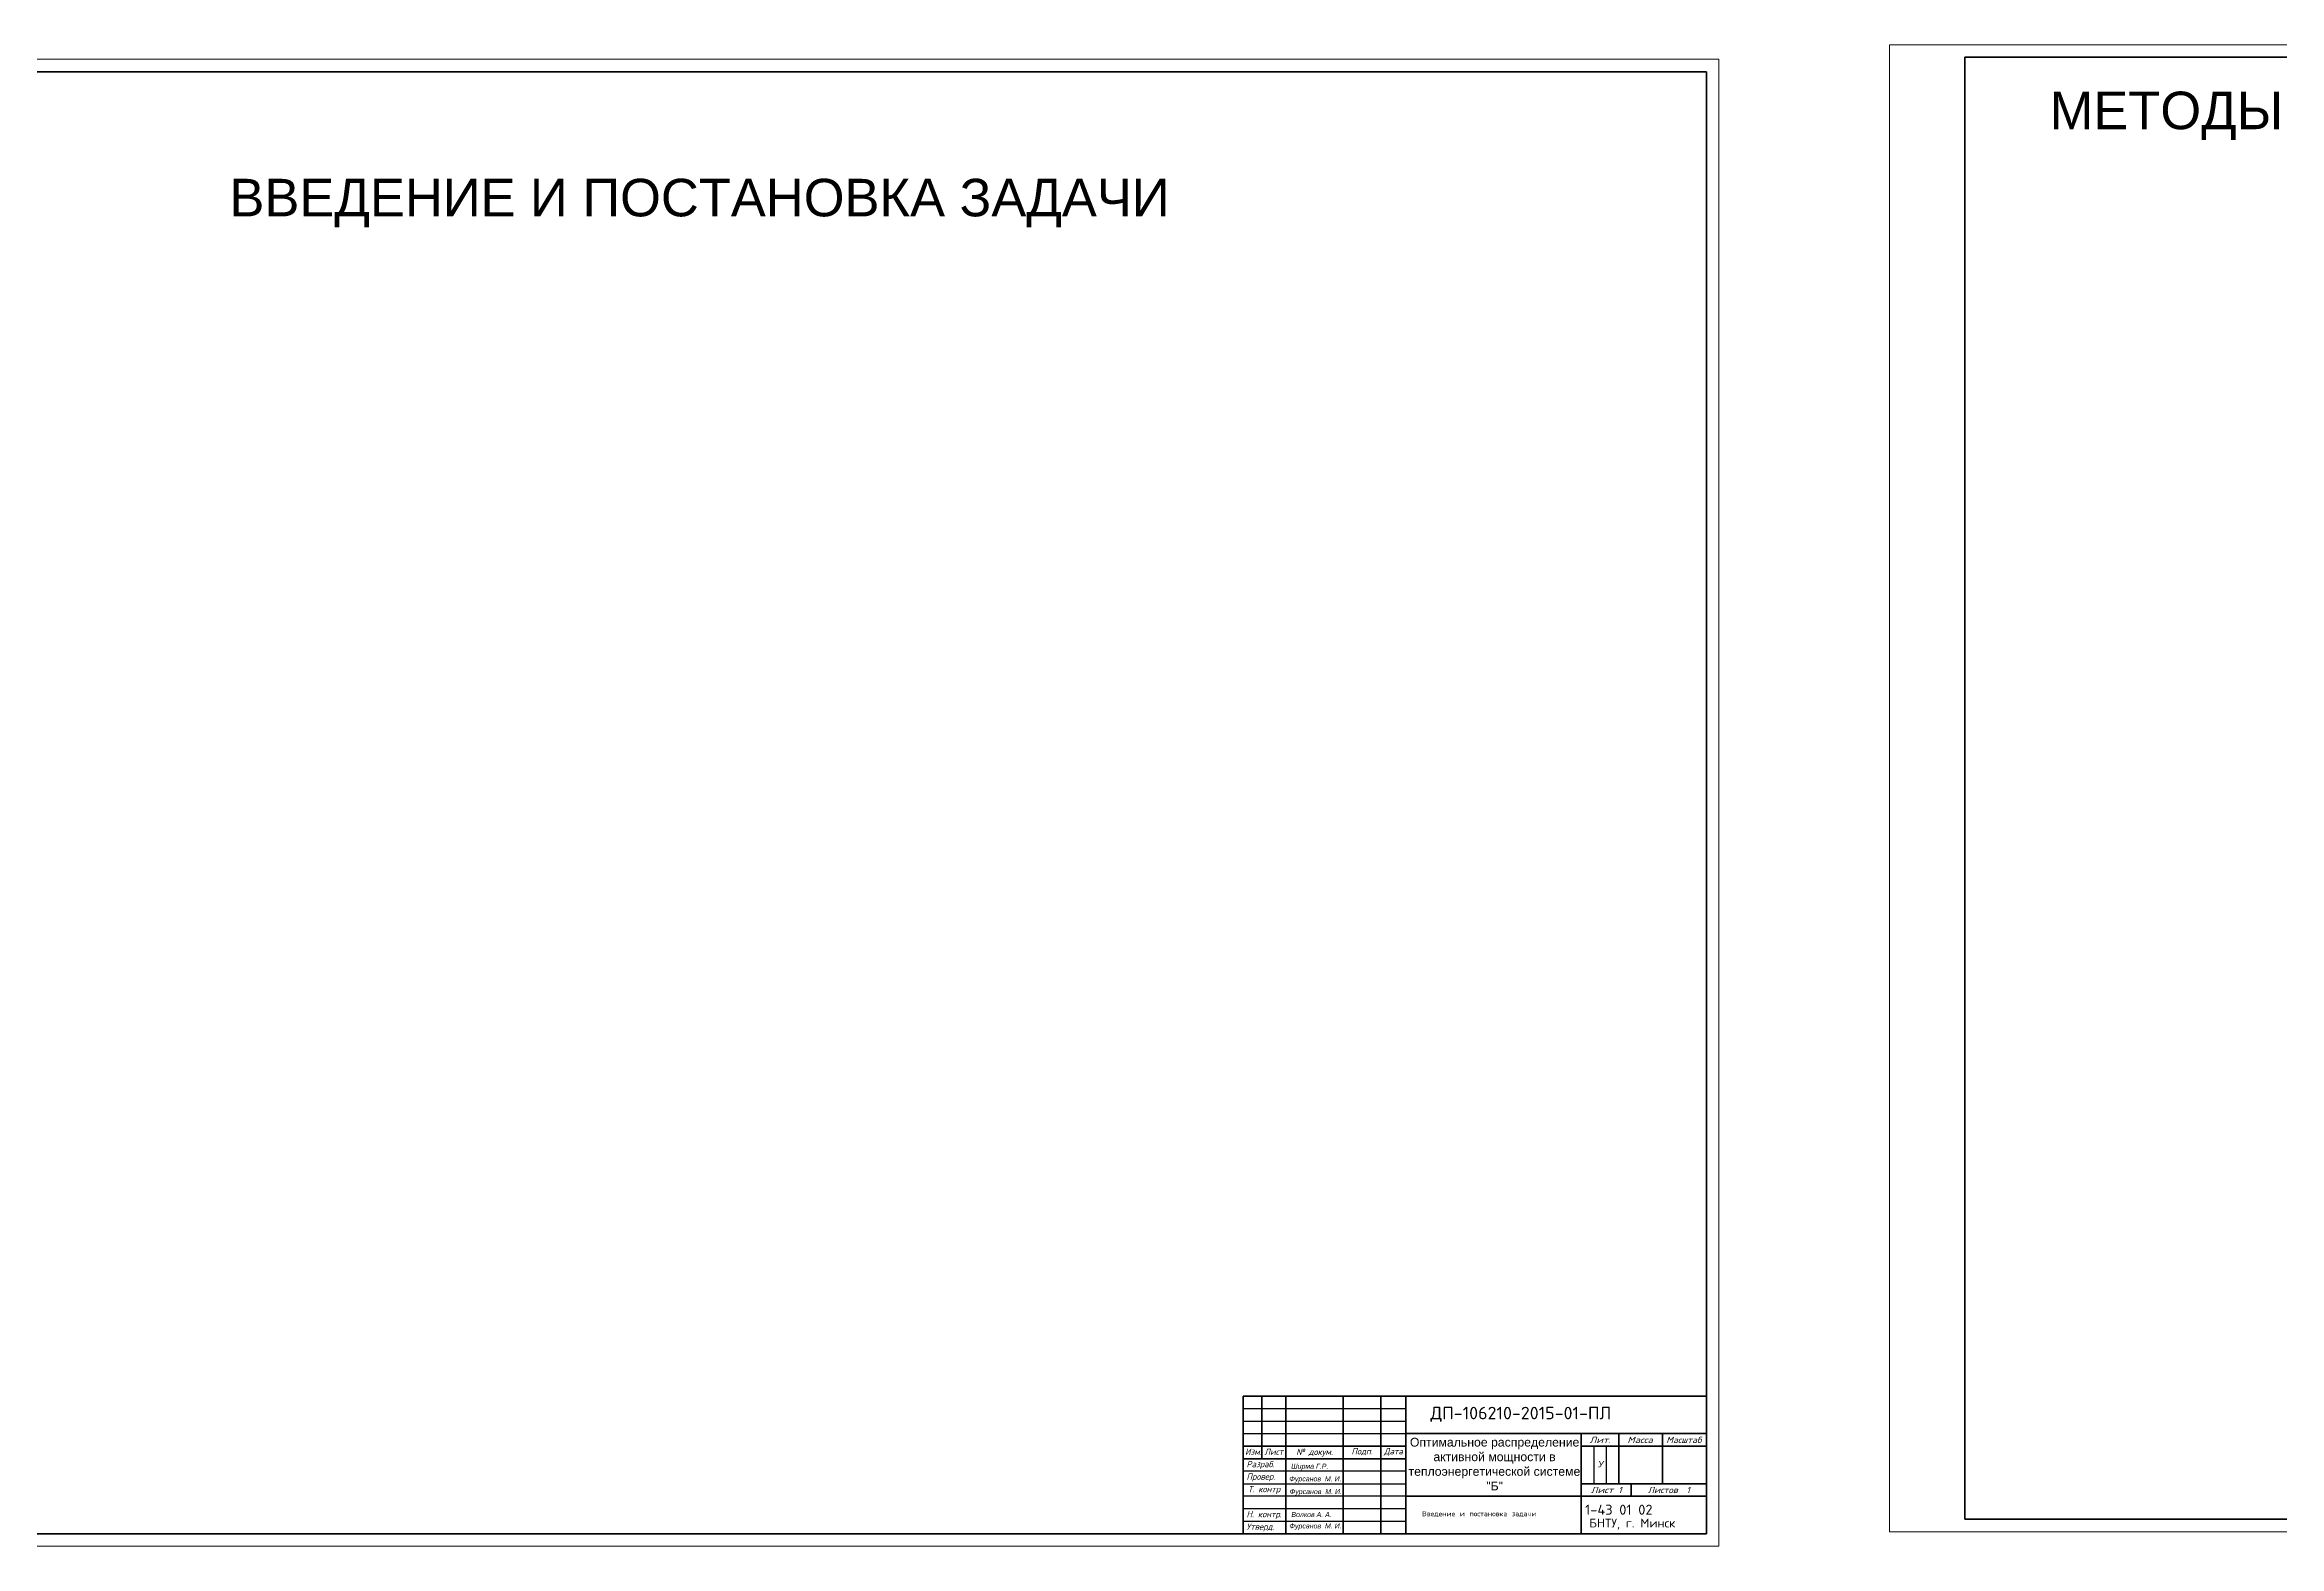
# Model space of a CAD drawing. Header units: millimetres. Extents: x 31864 to 38981, y -7739 to -6115.
# Drawn here: x 32755 to 33648, y -7736 to -7136 of the extents above; entities that cross this region are included whole.
import ezdxf

# ---------------------------------------------------------------- set-up
doc = ezdxf.new("R2010")
doc.units = ezdxf.units.MM
doc.layers.add('6', color=5, linetype='Continuous')
doc.styles.get("Standard").update_dxf_attribs({"font": 'txt.shx', "height": 25})
doc.styles.add('Standart', font='txt.shx', dxfattribs={"width": 0.75, "height": 2.5})
doc.styles.add('STYLE1', font='romans.shx')

msp = doc.modelspace()

# ---------------------------------------------------------------- linework, layer by layer
at = {"lineweight": 9}
for p, q in [((34333.06, -7136.16), (33492.06, -7136.16)), ((33492.06, -7136.16), (33492.06, -7730.16)), ((33423.9, -7141.99), (32582.9, -7141.99)), ((33423.9, -7735.99), (33423.9, -7141.99)), ((32582.9, -7735.99), (33423.9, -7735.99)), ((33492.06, -7730.16), (34333.06, -7730.16))]:
    msp.add_line(p, q, dxfattribs=at)
at = {"lineweight": 100}
for p, q in [((33418.9, -7146.99), (32612.9, -7146.99)), ((33418.9, -7730.99), (33418.9, -7146.99)), ((34328.06, -7141.16), (33522.06, -7141.16)), ((33241.42, -7675.99), (33241.42, -7700.99)), ((33418.9, -7690.99), (33298.9, -7690.99)), ((33418.9, -7715.99), (33298.9, -7715.99)), ((33388.9, -7710.99), (33388.9, -7715.99)), ((33522.06, -7725.19), (34328.06, -7725.16)), ((32612.9, -7731.02), (33418.9, -7730.99))]:
    msp.add_line(p, q, dxfattribs=at)
at = {"lineweight": 100, "ltscale": 0.3}
msp.add_line((33522.06, -7141.16), (33522.06, -7725.19), dxfattribs=at)
at = {"lineweight": 30}
for p, q in [((33233.9, -7690.99), (33298.9, -7690.99)), ((33373.9, -7695.99), (33373.9, -7710.99)), ((33378.9, -7695.99), (33378.9, -7710.99)), ((33298.9, -7715.99), (33233.9, -7715.99))]:
    msp.add_line(p, q, dxfattribs=at)
msp.add_line((33373.91, -7695.99), (33379.03, -7695.99))
at = {"lineweight": 100}
for points in [[(33233.9, -7675.99), (33418.9, -7675.99), (33418.9, -7730.99), (33233.9, -7730.99), (33233.9, -7675.99)], [(33250.9, -7675.99), (33250.9, -7730.99)], [(33273.9, -7730.99), (33273.9, -7675.99)], [(33288.9, -7675.99), (33288.9, -7730.99)], [(33298.9, -7675.99), (33298.9, -7730.99)], [(33368.9, -7690.99), (33368.9, -7730.99)], [(33383.9, -7690.99), (33383.9, -7710.99)], [(33401.4, -7710.99), (33401.4, -7690.99)], [(33298.9, -7695.99), (33233.9, -7695.99)], [(33233.9, -7700.99), (33298.92, -7700.99)], [(33368.9, -7695.99), (33418.9, -7695.99)], [(33368.9, -7710.99), (33418.9, -7710.99)]]:
    msp.add_lwpolyline(points, dxfattribs=at)
at = {"lineweight": 30}
for points in [[(33233.9, -7680.99), (33298.9, -7680.99)], [(33233.9, -7685.99), (33298.9, -7685.99)], [(33298.9, -7705.99), (33233.9, -7705.99)], [(33233.9, -7710.99), (33298.9, -7710.99)], [(33298.9, -7720.99), (33233.9, -7720.99), (33233.9, -7725.99), (33298.9, -7725.99)]]:
    msp.add_lwpolyline(points, dxfattribs=at)

# ---------------------------------------------------------------- texts
at = {"char_height": 15, "attachment_point": 1, "line_spacing_factor": 0.6, "style": 'Standart'}
for s, heights, insert in [('\\pi14.751;{\\fArial|b0|i0|c204|p34;\\W1;МЕТОДЫ РАСПРЕДЕЛЕНИЯ АКТИВНЫХ И РЕАКТИВНЫХ НАГРУЗОК \\P\\pi264.79;ЭНЕРГОСИСТЕМЫ \\H2.5403x; \\H0.39365x;\\P\\pi209.97;( АНАЛИТИЧЕСКИЕ МЕТОДЫ)\\H2.8413x; }', [127.49], (33541.22, -7154.92)), ('\\pi174.28;{\\fArial|b0|i0|c204|p34;\\W1;ВВЕДЕНИЕ И ПОСТАНОВКА ЗАДАЧИ}', [31.31], (32654.77, -7189.74))]:
    msp.add_mtext_dynamic_manual_height_columns(s, width=720.8731, gutter_width=401.51, heights=heights, dxfattribs=dict(at, insert=insert))
at = {"style": 'Standart'}
for s, width, heights, insert, char_height, attachment_point in [('\\pi0.49831;{\\fArial|b0|i0|c204|p34;\\W1;Оптимальное распределение \\P\\pi9.8798;активной мощности в \\P\\pi-0.044839;теплоэнергетической системе \\P\\pi30.998;"Б"}', 68.2224, [22.93], (33300, -7713.65), 3.5, 7), ('\\pi3.2027;{\\W1;Введение и постановка задачи}', 61.4055, [0], (33302.12, -7721.99), 2, 1)]:
    msp.add_mtext_dynamic_manual_height_columns(s, width=width, gutter_width=12.5, heights=heights, dxfattribs=dict(at, insert=insert, char_height=char_height, attachment_point=attachment_point))
at = {"color": 7, "linetype": 'Continuous', "char_height": 2.5}
for s, insert, width, attachment_point in [('{\\fISOCPEUR|b0|i1|c204|p34;\\W1.2;Лит.}', (33376.4, -7693.49), 15, 5), ('{\\fISOCPEUR|b0|i1|c204|p34;\\W1.2;Масса}', (33392.4, -7693.49), 17, 5), ('{\\fISOCPEUR|b0|i1|c204|p34;\\W1.1;Масштаб}', (33409.9, -7693.49), 18, 5), ('{\\fISOCPEUR|b0|i1|c204|p34;Изм.}', (33234.66, -7698.22), 6.6191, 4), ('{\\fISOCPEUR|b0|i1|c204|p34;Лист}', (33246.13, -7698.22), 10, 5), ('{\\fISOCPEUR|b0|i1|c204|p34;№ докум\\fISOCPEUR|b0|i1|c0|p34;.}', (33262.4, -7698.59), 23, 5), ('{\\fISOCPEUR|b0|i1|c204|p34;Подп.}', (33281.4, -7698.22), 15, 5), ('{\\fISOCPEUR|b0|i1|c204|p34;Дата}', (33293.9, -7698.29), 10, 5), ('{\\fISOCPEUR|b0|i1|c204|p34;Разраб.}', (33235.24, -7703.49), 16.6191, 4), ('{\\fISOCPEUR|b0|i1|c204|p34;Провер.}', (33235.24, -7708.49), 16.6191, 4), ('{\\fArial|b0|i1|c204|p34;У}', (33375.65, -7701.9), 16.4217, 1), ('{\\fISOCPEUR|b0|i1|c204|p34;Т. контр}', (33235.84, -7713.49), 16.0186, 4), ('{\\fISOCPEUR|b0|i1|c204|p34;\\W1.2;Лист 1 \\W1;  }', (33378.9, -7713.49), 20, 5), ('{\\fISOCPEUR|b0|i1|c204|p34;\\W1.1;Листов  1   }', (33403.9, -7713.49), 30, 5), ('{\\fISOCPEUR|b0|i1|c204|p34;Утверд.}', (33235.24, -7728.49), 16.6191, 4), ('{\\fISOCPEUR|b0|i1|c204|p34;Н. контр.}', (33235.24, -7723.49), 16.6191, 4)]:
    msp.add_mtext(s, dxfattribs=dict(at, insert=insert, width=width, attachment_point=attachment_point))
at = {"linetype": 'Continuous', "char_height": 2, "attachment_point": 1}
for s, insert, width in [('{\\fArial|b0|i1|c204|p34;Фурсанов  М. И.}', (33252.34, -7708.03), 23.7688), ('{\\fArial|b0|i1|c204|p34;Ширма Г.Р.}', (33253.09, -7702.98), 19.7662), ('{\\fArial|b0|i1|c204|p34;Фурсанов  М. И.}', (33252.48, -7713.12), 23.7688), ('{\\fArial|b0|i1|c204|p34;Фурсанов  М. И.}', (33252.36, -7726.85), 23.7688), ('{\\fArial|b0|i1|c204|p34;Волков А. А.}', (33253.15, -7722.29), 23.7688)]:
    msp.add_mtext(s, dxfattribs=dict(at, insert=insert, width=width))
at = {"layer": '6', "color": 0, "style": 'STYLE1'}
for s, height, p in [('ДП-106210-2015-01-ПЛ', 5, (33308.7, -7685.26)), ('  1-43 01 02', 4, (33365.15, -7723.37)), ('БНТУ, г. Минск', 3.5, (33372.16, -7728.47))]:
    msp.add_text(s, height=height, dxfattribs=at).set_placement(p)

doc.saveas('drawing.dxf')
